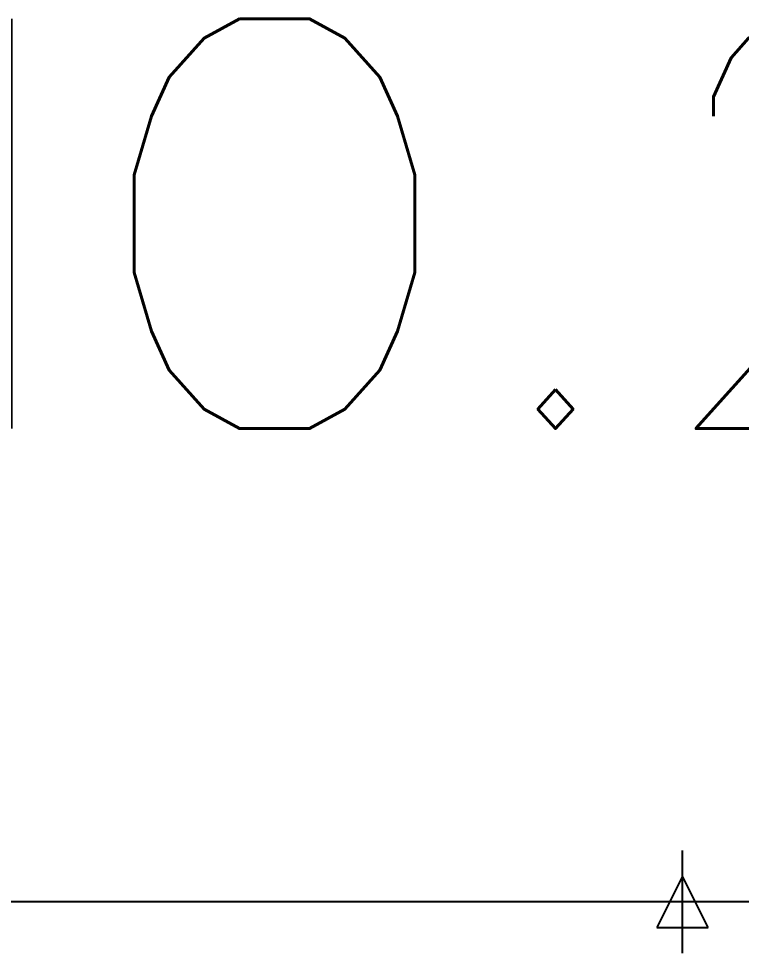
# Model space of a CAD drawing. Extents: x -48968009 to 2588125, y -43922717 to 2.
# Drawn here: x 2532286 to 2537116, y -616980 to -610737 of the extents above; entities that cross this region are included whole.
import ezdxf

# ---------------------------------------------------------------- set-up
doc = ezdxf.new("R2010")
doc.units = 0
doc.header["$LTSCALE"] = 1000
doc.header["$MEASUREMENT"] = 0
for name, color, linetype in [('FRAME050', 6, 'CONTINUOUS'), ('FRAME070', 5, 'CONTINUOUS'), ('PUB_TEXT', 7, 'CONTINUOUS')]:
    doc.layers.add(name, color=color, linetype=linetype)
doc.styles.add('HZ', font='SIMPLEX.shx', dxfattribs={"width": 0.7, "bigfont": 'HZTXT.shx'})

msp = doc.modelspace()

# ---------------------------------------------------------------- linework, layer by layer
at = {"layer": 'FRAME050'}
for p, q in [((2536723.2, -616980.1), (2536723.2, -616293.1)), ((2536723.2, -616464.8), (2536551.4, -616808.3)), ((2536895, -616808.3), (2536723.2, -616464.8)), ((2536551.4, -616808.3), (2536895, -616808.3))]:
    msp.add_line(p, q, dxfattribs=at)
at = {"layer": 'FRAME070'}
msp.add_line((2550464.3, -616636.6), (2522982.1, -616636.6), dxfattribs=at)

# ---------------------------------------------------------------- texts
at = {"layer": 'PUB_TEXT', "color": 6, "style": 'HZ'}
msp.add_text('NO.23', height=2738.48, dxfattribs=at).set_placement((2530122.7, -613475.3))

doc.saveas('drawing.dxf')
